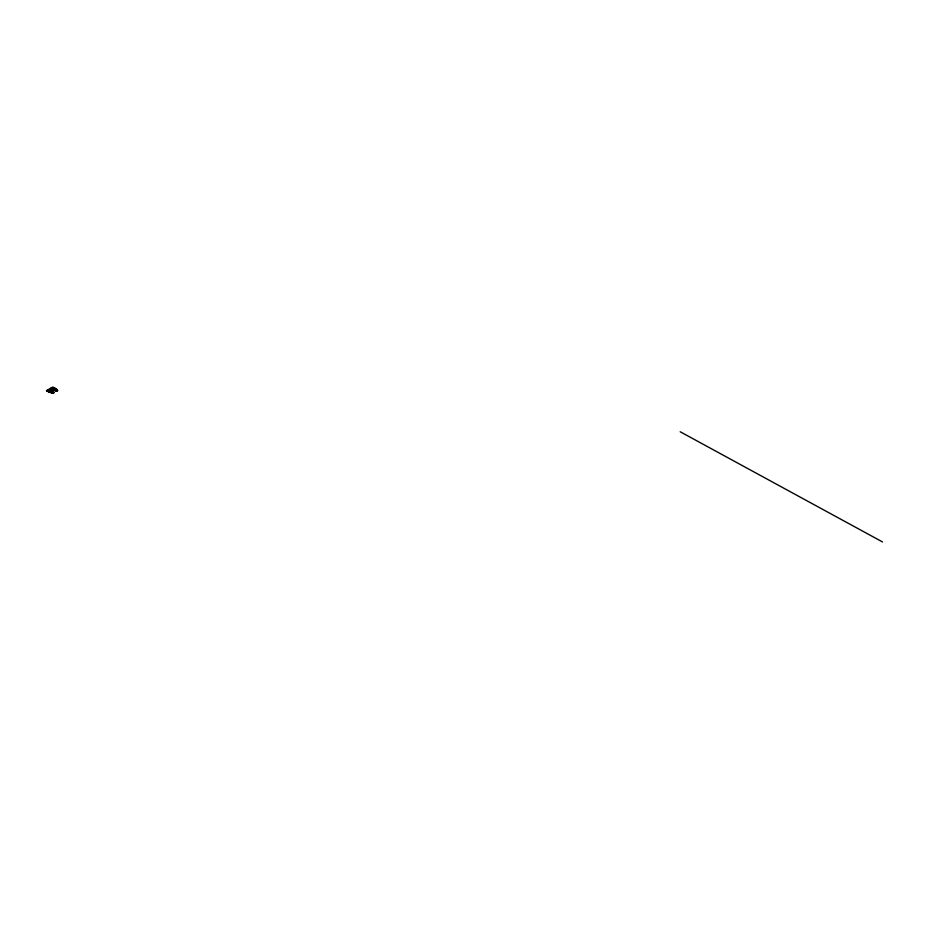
<?xml version="1.0" encoding="UTF-8"?>
<svg xmlns="http://www.w3.org/2000/svg" width="929" height="929" viewBox="0 0 929 929"><rect width="100%" height="100%" fill="white"/><g stroke="black" fill="none" stroke-linecap="round" stroke-linejoin="round"><path stroke-width="1.39" d="M46.787 391.039L47.333 391.179M53.383 388.403L51.676 388.891L52.953 389.634M53.545 388.45L52.221 389.274L53.859 389.112M52.303 390.807L49.237 389.1L46.45 390.703L49.458 392.444L52.303 390.807L49.132 392.421M55.891 388.74L52.814 387.033L50.038 388.636L53.046 390.377L55.891 388.74L52.721 390.354M52.79 391.144L53.081 391.794M53.104 387.846L54.451 387.997M49.33 390.192L48.087 390.97L49.365 391.701M49.876 390.412L49.214 390.122M48.633 391.341L50.073 390.517M53.092 388.984L53.812 389.901M49.283 391.713L50.282 391.19M50.932 390.795L51.49 390.482M54.834 389.123L54.567 389.228M55.183 388.345L54.521 388.728M52.79 391.109L51.339 391.736L52.14 392.131M54.056 390.447L56.39 389.704M55.937 389.994L56.994 389.39L54.916 389.657L55.601 390.006M50.723 392.572L52.233 391.434L54.196 392.572L51.989 393.013M51.025 392.328L51.664 392.665M51.141 392.723L51.919 392.282M53.348 391.457L52.349 392.061M54.73 390.656L55.74 390.075M55.67 390.679L56.286 391.364L57.784 390.505L57.041 389.948M57.029 390.11L56.506 389.669M680.191 431.753L882.55 541.967M57.47 390.644L56.263 390.552L56.994 390.923M56.088 390.644L54.149 390.331M50.816 388.217L51.838 388.775M54.323 390.226L55.252 390.598M50.642 390.389L48.854 390.296L49.655 390.726M53.894 392.712L52.686 392.619L53.406 392.99M52.5 392.723L50.572 392.398M50.154 391.817L49.539 391.608M47.24 390.285L48.25 390.842M50.735 392.293L51.339 392.642"/></g></svg>
